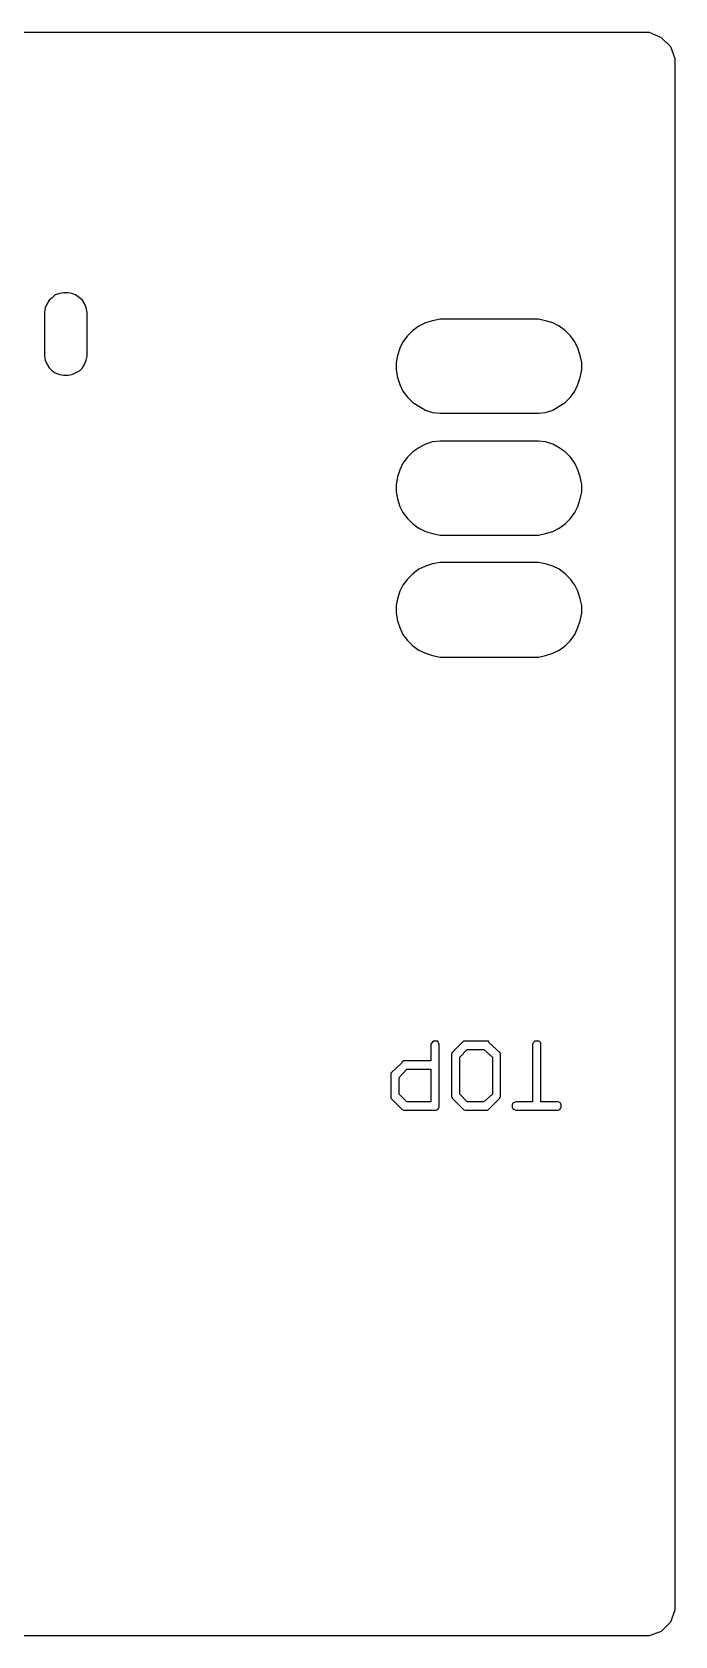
# Model space of a CAD drawing. Header units: inches. Extents: x 0 to 245, y 0 to 54.
# Drawn here: x 224 to 245.3, y 0.4 to 53.6 of the extents above; entities that cross this region are included whole.
import ezdxf

# ---------------------------------------------------------------- set-up
doc = ezdxf.new("R2010")
doc.units = ezdxf.units.IN
doc.header["$MEASUREMENT"] = 0
doc.layers.add('OBRYS', color=7, linetype='Continuous')
doc.layers.add('SCIEZKI', color=3, linetype='Continuous')

msp = doc.modelspace()

# ---------------------------------------------------------------- linework, layer by layer
at = {"layer": 'OBRYS'}
for p, q in [((129.067, 53.63), (244.435, 53.63)), ((129.067, 53.63), (244.435, 53.63)), ((244.435, 53.63), (244.837, 53.454)), ((244.435, 53.63), (244.837, 53.454)), ((244.837, 53.454), (245.139, 53.152)), ((244.837, 53.454), (245.139, 53.152)), ((245.139, 53.152), (245.289, 52.75)), ((245.139, 53.152), (245.289, 52.75)), ((245.289, 52.75), (245.289, 1.263)), ((245.289, 52.75), (245.289, 1.263)), ((245.289, 1.263), (245.139, 0.861)), ((245.289, 1.263), (245.139, 0.861)), ((244.837, 0.559), (244.435, 0.408)), ((244.837, 0.559), (244.435, 0.408)), ((245.139, 0.861), (244.837, 0.559)), ((245.139, 0.861), (244.837, 0.559)), ((244.435, 0.408), (129.067, 0.408)), ((244.435, 0.408), (129.067, 0.408))]:
    msp.add_line(p, q, dxfattribs=at)
at = {"layer": 'SCIEZKI'}
for p, q in [((224.524, 44.73), (224.448, 44.604)), ((224.624, 44.806), (224.524, 44.73)), ((224.725, 44.906), (224.624, 44.806)), ((224.876, 44.956), (224.725, 44.906)), ((225.001, 44.982), (224.876, 44.956)), ((225.152, 44.982), (225.001, 44.982)), ((225.278, 44.956), (225.152, 44.982)), ((225.404, 44.906), (225.278, 44.956)), ((225.529, 44.806), (225.404, 44.906)), ((225.63, 44.73), (225.529, 44.806)), ((225.705, 44.604), (225.63, 44.73)), ((224.398, 44.479), (224.373, 44.328)), ((224.373, 44.328), (224.373, 42.87)), ((224.448, 44.604), (224.398, 44.479)), ((225.756, 44.479), (225.705, 44.604)), ((225.781, 44.328), (225.756, 44.479)), ((225.781, 42.87), (225.781, 44.328)), ((236.591, 43.725), (236.415, 43.549)), ((236.792, 43.875), (236.591, 43.725)), ((237.018, 43.976), (236.792, 43.875)), ((237.245, 44.051), (237.018, 43.976)), ((237.496, 44.102), (237.245, 44.051)), ((240.764, 44.102), (237.496, 44.102)), ((240.991, 44.051), (240.764, 44.102)), ((241.242, 43.976), (240.991, 44.051)), ((241.443, 43.875), (241.242, 43.976)), ((241.644, 43.725), (241.443, 43.875)), ((241.82, 43.549), (241.644, 43.725)), ((236.164, 43.146), (236.088, 42.895)), ((236.264, 43.347), (236.164, 43.146)), ((236.415, 43.549), (236.264, 43.347)), ((241.971, 43.347), (241.82, 43.549)), ((242.072, 43.146), (241.971, 43.347)), ((242.147, 42.895), (242.072, 43.146)), ((224.373, 42.87), (224.398, 42.744)), ((224.398, 42.744), (224.448, 42.618)), ((224.448, 42.618), (224.524, 42.493)), ((225.63, 42.493), (225.705, 42.618)), ((225.705, 42.618), (225.756, 42.744)), ((225.756, 42.744), (225.781, 42.87)), ((225.781, 42.87), (225.781, 42.87)), ((236.088, 42.895), (236.038, 42.669)), ((236.038, 42.669), (236.038, 42.417)), ((242.197, 42.669), (242.147, 42.895)), ((242.197, 42.417), (242.197, 42.669)), ((224.524, 42.493), (224.624, 42.392)), ((224.624, 42.392), (224.725, 42.317)), ((224.725, 42.317), (224.876, 42.266)), ((224.876, 42.266), (225.001, 42.241)), ((225.001, 42.241), (225.152, 42.241)), ((225.152, 42.241), (225.278, 42.266)), ((225.278, 42.266), (225.404, 42.317)), ((225.404, 42.317), (225.529, 42.392)), ((225.529, 42.392), (225.63, 42.493)), ((236.038, 42.417), (236.088, 42.166)), ((236.088, 42.166), (236.164, 41.94)), ((242.072, 41.94), (242.147, 42.166)), ((242.147, 42.166), (242.197, 42.417)), ((236.164, 41.94), (236.264, 41.713)), ((236.264, 41.713), (236.415, 41.512)), ((241.82, 41.512), (241.971, 41.713)), ((241.971, 41.713), (242.072, 41.94)), ((236.415, 41.512), (236.591, 41.336)), ((236.591, 41.336), (236.792, 41.211)), ((236.792, 41.211), (237.018, 41.085)), ((237.018, 41.085), (237.245, 41.009)), ((237.245, 41.009), (237.496, 40.984)), ((237.496, 40.984), (237.496, 40.984)), ((237.496, 40.984), (240.764, 40.984)), ((240.764, 40.984), (240.991, 41.009)), ((240.991, 41.009), (241.242, 41.085)), ((241.242, 41.085), (241.443, 41.211)), ((241.443, 41.211), (241.644, 41.336)), ((241.644, 41.336), (241.82, 41.512)), ((237.018, 39.954), (236.792, 39.828)), ((237.245, 40.029), (237.018, 39.954)), ((237.496, 40.054), (237.245, 40.029)), ((240.764, 40.054), (237.496, 40.054)), ((240.991, 40.029), (240.764, 40.054)), ((241.242, 39.954), (240.991, 40.029)), ((241.443, 39.828), (241.242, 39.954)), ((236.415, 39.526), (236.264, 39.325)), ((236.591, 39.702), (236.415, 39.526)), ((236.792, 39.828), (236.591, 39.702)), ((241.644, 39.702), (241.443, 39.828)), ((241.82, 39.526), (241.644, 39.702)), ((241.971, 39.325), (241.82, 39.526)), ((236.088, 38.873), (236.038, 38.621)), ((236.164, 39.099), (236.088, 38.873)), ((236.264, 39.325), (236.164, 39.099)), ((242.072, 39.099), (241.971, 39.325)), ((242.147, 38.873), (242.072, 39.099)), ((242.197, 38.621), (242.147, 38.873)), ((236.038, 38.621), (236.038, 38.37)), ((236.038, 38.37), (236.088, 38.143)), ((242.147, 38.143), (242.197, 38.37)), ((242.197, 38.37), (242.197, 38.621)), ((236.088, 38.143), (236.164, 37.892)), ((236.164, 37.892), (236.264, 37.691)), ((241.971, 37.691), (242.072, 37.892)), ((242.072, 37.892), (242.147, 38.143)), ((236.264, 37.691), (236.415, 37.49)), ((236.415, 37.49), (236.591, 37.314)), ((236.591, 37.314), (236.792, 37.163)), ((241.443, 37.163), (241.644, 37.314)), ((241.644, 37.314), (241.82, 37.49)), ((241.82, 37.49), (241.971, 37.691)), ((236.792, 37.163), (237.018, 37.062)), ((237.018, 37.062), (237.245, 36.987)), ((237.245, 36.987), (237.496, 36.937)), ((237.496, 36.937), (237.496, 36.937)), ((237.496, 36.937), (240.764, 36.937)), ((240.764, 36.937), (240.991, 36.987)), ((240.991, 36.987), (241.242, 37.062)), ((241.242, 37.062), (241.443, 37.163)), ((236.792, 35.805), (236.591, 35.655)), ((237.018, 35.906), (236.792, 35.805)), ((237.245, 35.981), (237.018, 35.906)), ((237.496, 36.032), (237.245, 35.981)), ((240.764, 36.032), (237.496, 36.032)), ((240.991, 35.981), (240.764, 36.032)), ((241.242, 35.906), (240.991, 35.981)), ((241.443, 35.805), (241.242, 35.906)), ((241.644, 35.655), (241.443, 35.805)), ((236.264, 35.278), (236.164, 35.076)), ((236.415, 35.479), (236.264, 35.278)), ((236.591, 35.655), (236.415, 35.479)), ((241.82, 35.479), (241.644, 35.655)), ((241.971, 35.278), (241.82, 35.479)), ((242.072, 35.076), (241.971, 35.278)), ((236.088, 34.825), (236.038, 34.599)), ((236.038, 34.599), (236.038, 34.347)), ((236.164, 35.076), (236.088, 34.825)), ((242.147, 34.825), (242.072, 35.076)), ((242.197, 34.599), (242.147, 34.825)), ((242.197, 34.347), (242.197, 34.599)), ((236.038, 34.347), (236.088, 34.096)), ((236.088, 34.096), (236.164, 33.87)), ((242.072, 33.87), (242.147, 34.096)), ((242.147, 34.096), (242.197, 34.347)), ((236.164, 33.87), (236.264, 33.643)), ((236.264, 33.643), (236.415, 33.442)), ((241.82, 33.442), (241.971, 33.643)), ((241.971, 33.643), (242.072, 33.87)), ((236.415, 33.442), (236.591, 33.266)), ((236.591, 33.266), (236.792, 33.115)), ((236.792, 33.115), (237.018, 33.015)), ((237.018, 33.015), (237.245, 32.94)), ((240.991, 32.94), (241.242, 33.015)), ((241.242, 33.015), (241.443, 33.115)), ((241.443, 33.115), (241.644, 33.266)), ((241.644, 33.266), (241.82, 33.442)), ((237.245, 32.94), (237.496, 32.889)), ((237.496, 32.889), (237.496, 32.889)), ((237.496, 32.889), (240.764, 32.889)), ((240.764, 32.889), (240.991, 32.94)), ((237.22, 20.093), (237.194, 20.043)), ((237.194, 20.043), (237.194, 19.49)), ((237.27, 20.143), (237.22, 20.093)), ((237.32, 20.143), (237.27, 20.143)), ((237.37, 20.143), (237.32, 20.143)), ((237.421, 20.143), (237.37, 20.143)), ((237.446, 20.093), (237.421, 20.143)), ((237.471, 20.043), (237.446, 20.093)), ((237.471, 20.043), (237.471, 20.043)), ((237.471, 19.364), (237.471, 20.043)), ((237.898, 19.766), (237.873, 19.716)), ((237.873, 19.716), (237.873, 18.308)), ((237.923, 19.791), (237.898, 19.766)), ((238.275, 20.143), (237.923, 19.791)), ((238.15, 19.615), (238.401, 19.867)), ((238.326, 20.143), (238.275, 20.143)), ((239.055, 20.143), (238.326, 20.143)), ((238.401, 19.867), (238.954, 19.867)), ((238.954, 19.867), (239.231, 19.615)), ((239.105, 20.143), (239.055, 20.143)), ((239.13, 20.093), (239.105, 20.143)), ((239.482, 19.766), (239.13, 20.093)), ((239.507, 19.716), (239.482, 19.766)), ((239.507, 18.308), (239.507, 19.716)), ((240.588, 20.093), (240.563, 20.043)), ((240.563, 20.043), (240.563, 18.132)), ((240.639, 20.143), (240.588, 20.093)), ((240.689, 20.143), (240.639, 20.143)), ((240.739, 20.143), (240.689, 20.143)), ((240.789, 20.143), (240.739, 20.143)), ((240.84, 20.093), (240.789, 20.143)), ((240.84, 20.043), (240.84, 20.093)), ((240.84, 20.043), (240.84, 20.043)), ((240.84, 18.132), (240.84, 20.043)), ((236.214, 19.414), (235.862, 19.087)), ((236.138, 18.937), (236.39, 19.213)), ((236.239, 19.464), (236.214, 19.414)), ((236.289, 19.49), (236.239, 19.464)), ((237.194, 19.49), (236.289, 19.49)), ((236.39, 19.213), (237.194, 19.213)), ((237.194, 19.213), (237.194, 18.132)), ((237.471, 17.956), (237.471, 19.364)), ((238.15, 19.615), (238.15, 19.615)), ((238.15, 18.383), (238.15, 19.615)), ((239.231, 19.615), (239.231, 18.383)), ((235.862, 19.087), (235.862, 19.037)), ((235.862, 19.037), (235.862, 18.308)), ((236.138, 18.383), (236.138, 18.937)), ((235.862, 18.308), (235.862, 18.258)), ((235.862, 18.258), (235.912, 18.207)), ((235.912, 18.207), (236.239, 17.881)), ((236.39, 18.132), (236.138, 18.383)), ((237.194, 18.132), (236.39, 18.132)), ((237.194, 18.132), (237.194, 18.132)), ((237.873, 18.308), (237.898, 18.258)), ((237.898, 18.258), (238.275, 17.881)), ((238.401, 18.132), (238.15, 18.383)), ((238.954, 18.132), (238.401, 18.132)), ((239.231, 18.383), (238.954, 18.132)), ((239.105, 17.881), (239.432, 18.207)), ((239.432, 18.207), (239.482, 18.258)), ((239.432, 18.207), (239.432, 18.207)), ((239.482, 18.258), (239.507, 18.308)), ((239.96, 18.107), (239.909, 18.082)), ((240.01, 18.132), (239.96, 18.107)), ((240.563, 18.132), (240.01, 18.132)), ((241.418, 18.132), (240.84, 18.132)), ((241.468, 18.107), (241.418, 18.132)), ((241.493, 18.082), (241.468, 18.107)), ((236.239, 17.881), (236.289, 17.856)), ((236.289, 17.856), (237.37, 17.856)), ((237.37, 17.856), (237.421, 17.881)), ((237.421, 17.881), (237.446, 17.906)), ((237.446, 17.906), (237.471, 17.956)), ((238.275, 17.881), (238.326, 17.856)), ((238.326, 17.856), (238.376, 17.856)), ((238.376, 17.856), (239.004, 17.856)), ((239.004, 17.856), (239.004, 17.856)), ((239.004, 17.856), (239.055, 17.856)), ((239.055, 17.856), (239.105, 17.881)), ((239.909, 18.082), (239.884, 18.031)), ((239.884, 18.031), (239.884, 17.956)), ((239.884, 17.956), (239.909, 17.906)), ((239.909, 17.906), (239.96, 17.881)), ((239.96, 17.881), (240.01, 17.856)), ((240.01, 17.856), (241.418, 17.856)), ((241.418, 17.856), (241.468, 17.881)), ((241.468, 17.881), (241.493, 17.906)), ((241.518, 18.031), (241.493, 18.082)), ((241.493, 17.906), (241.518, 17.956)), ((241.518, 17.956), (241.518, 18.031))]:
    msp.add_line(p, q, dxfattribs=at)

doc.saveas('drawing.dxf')
